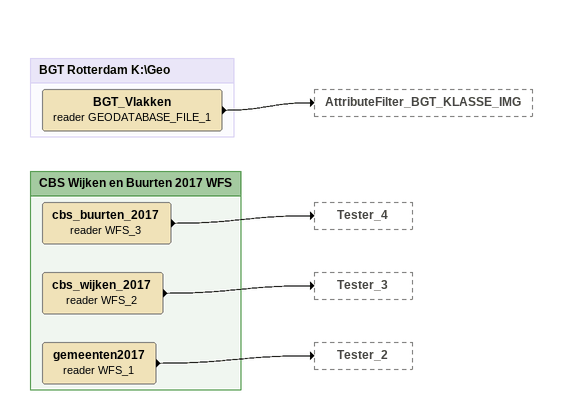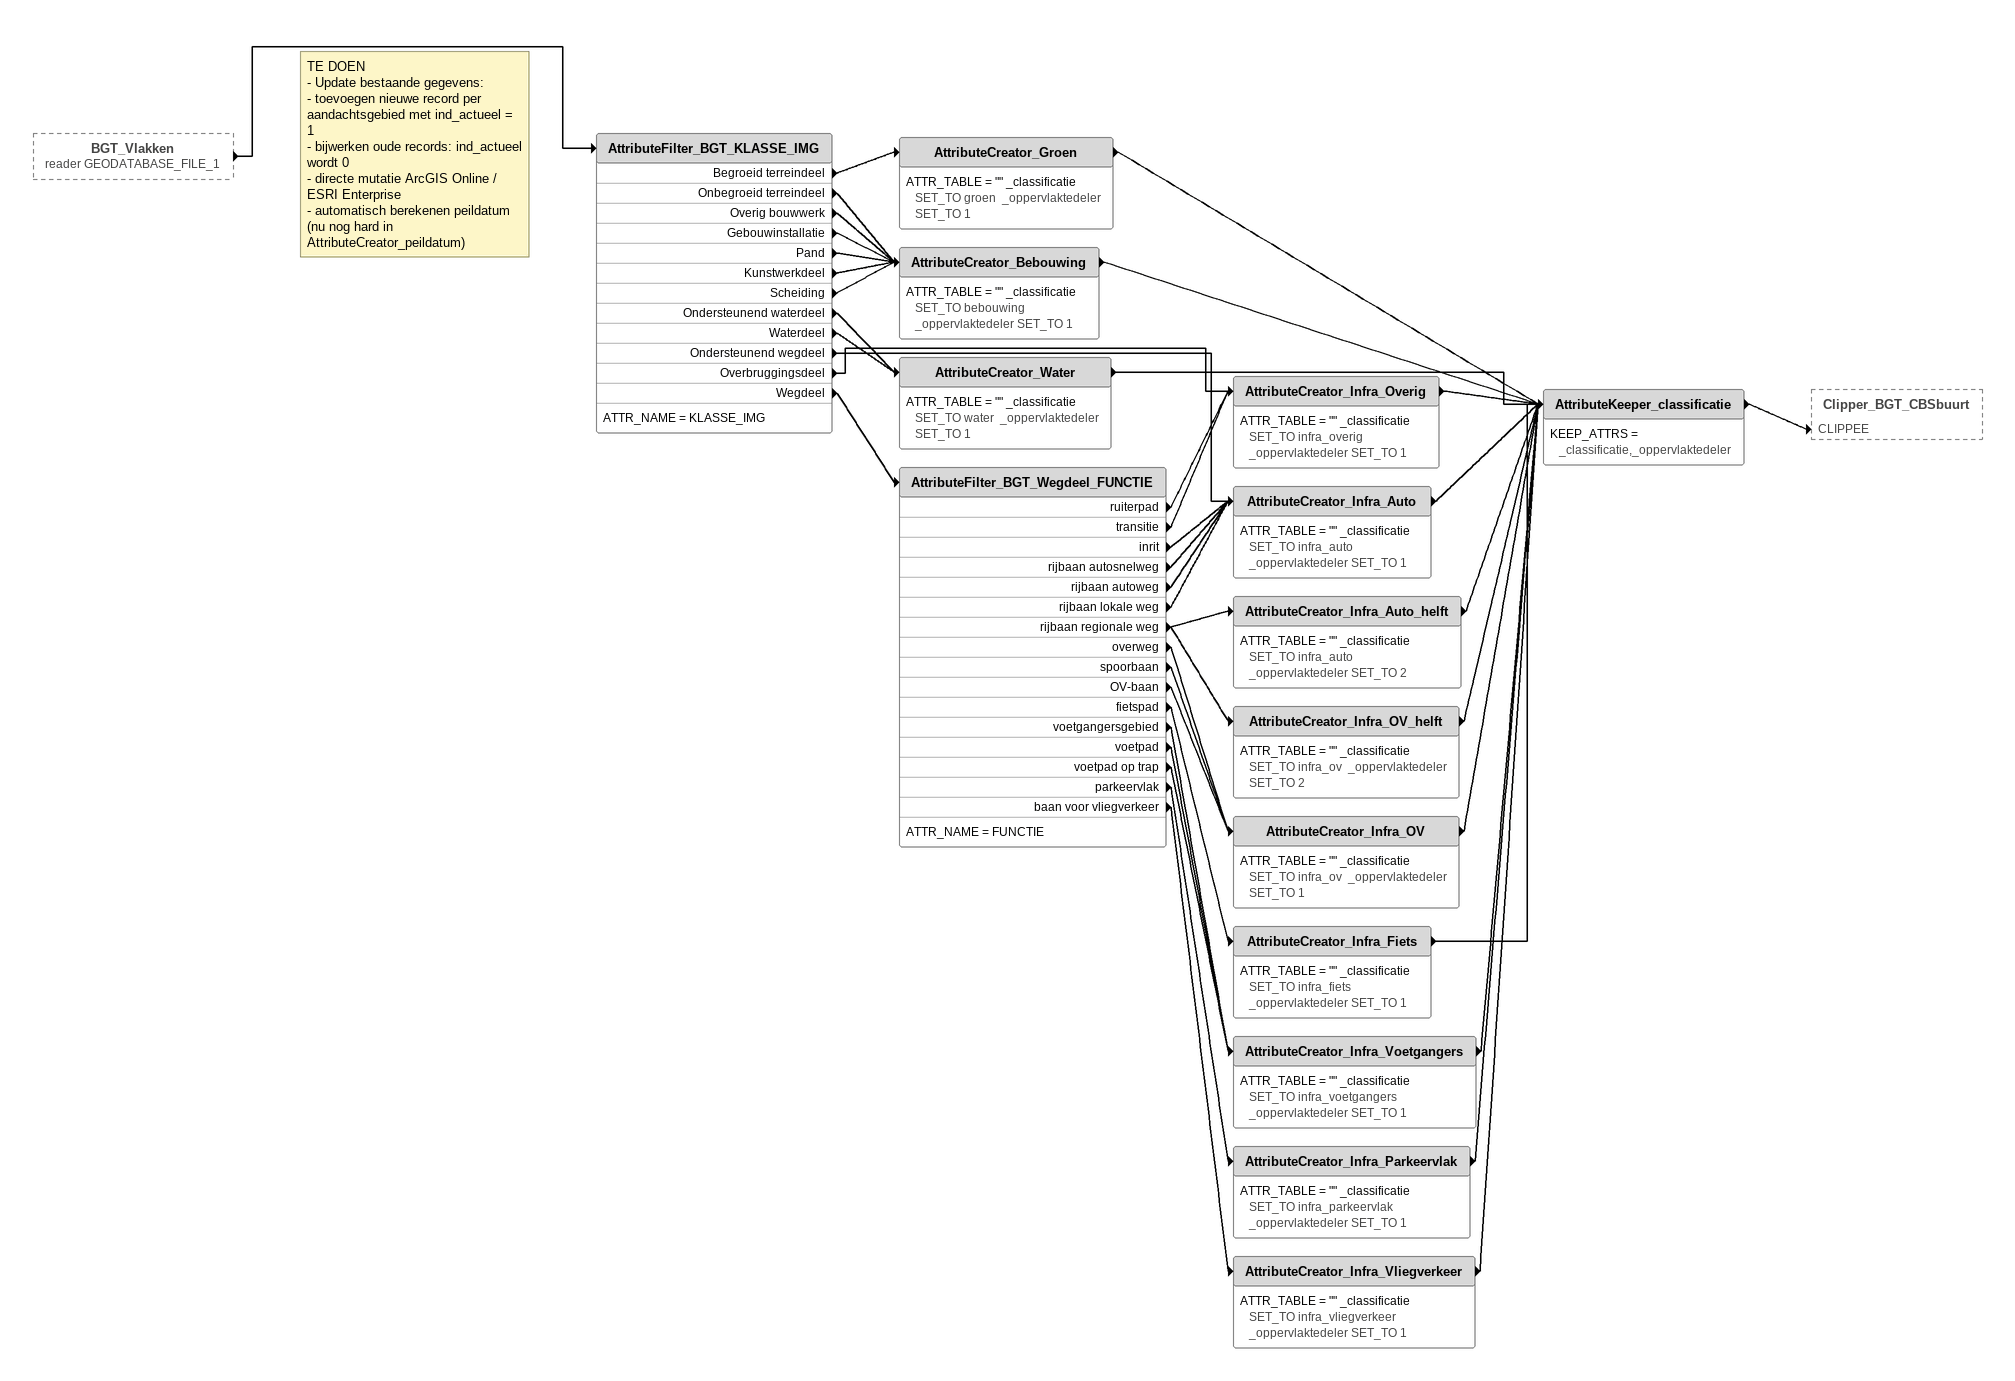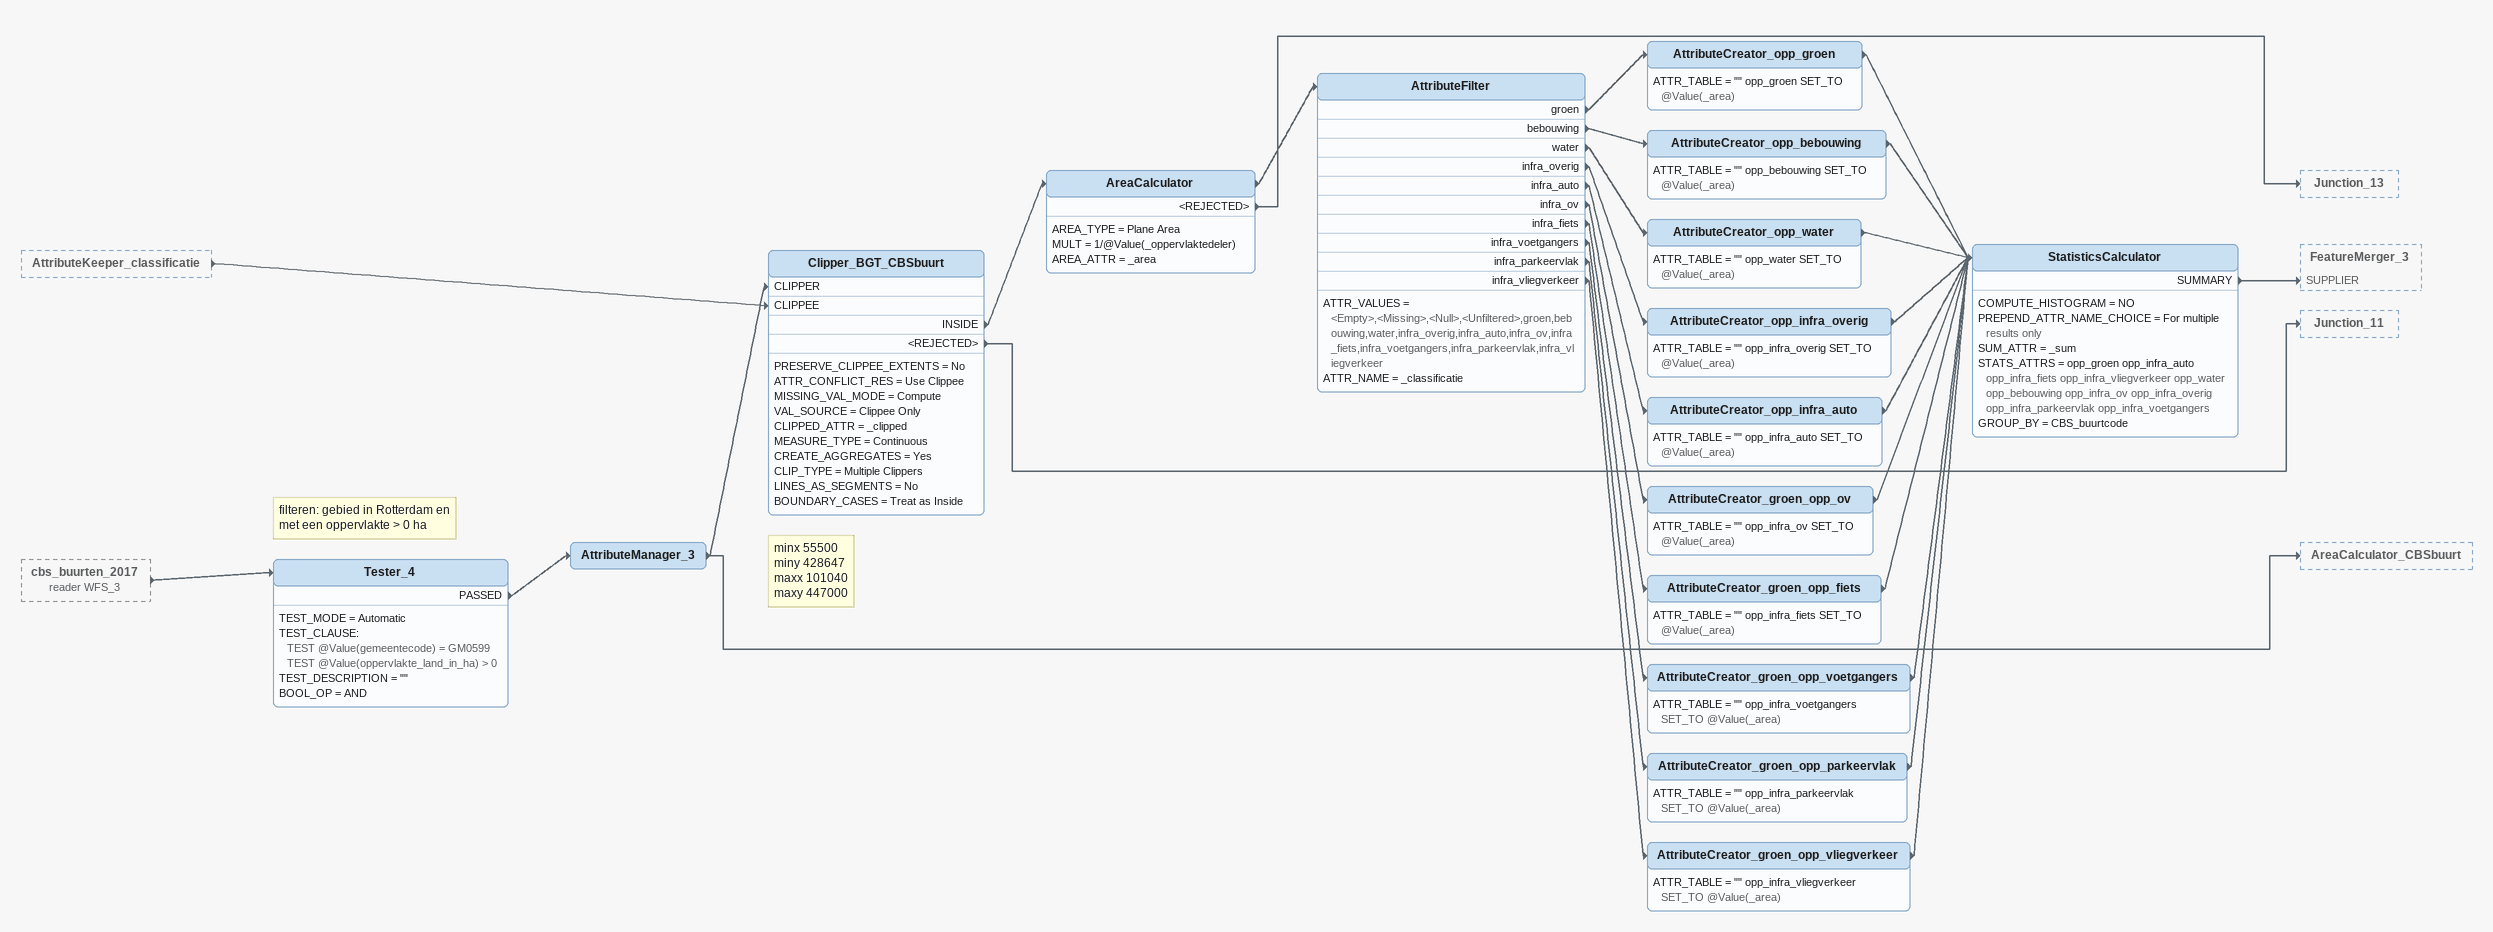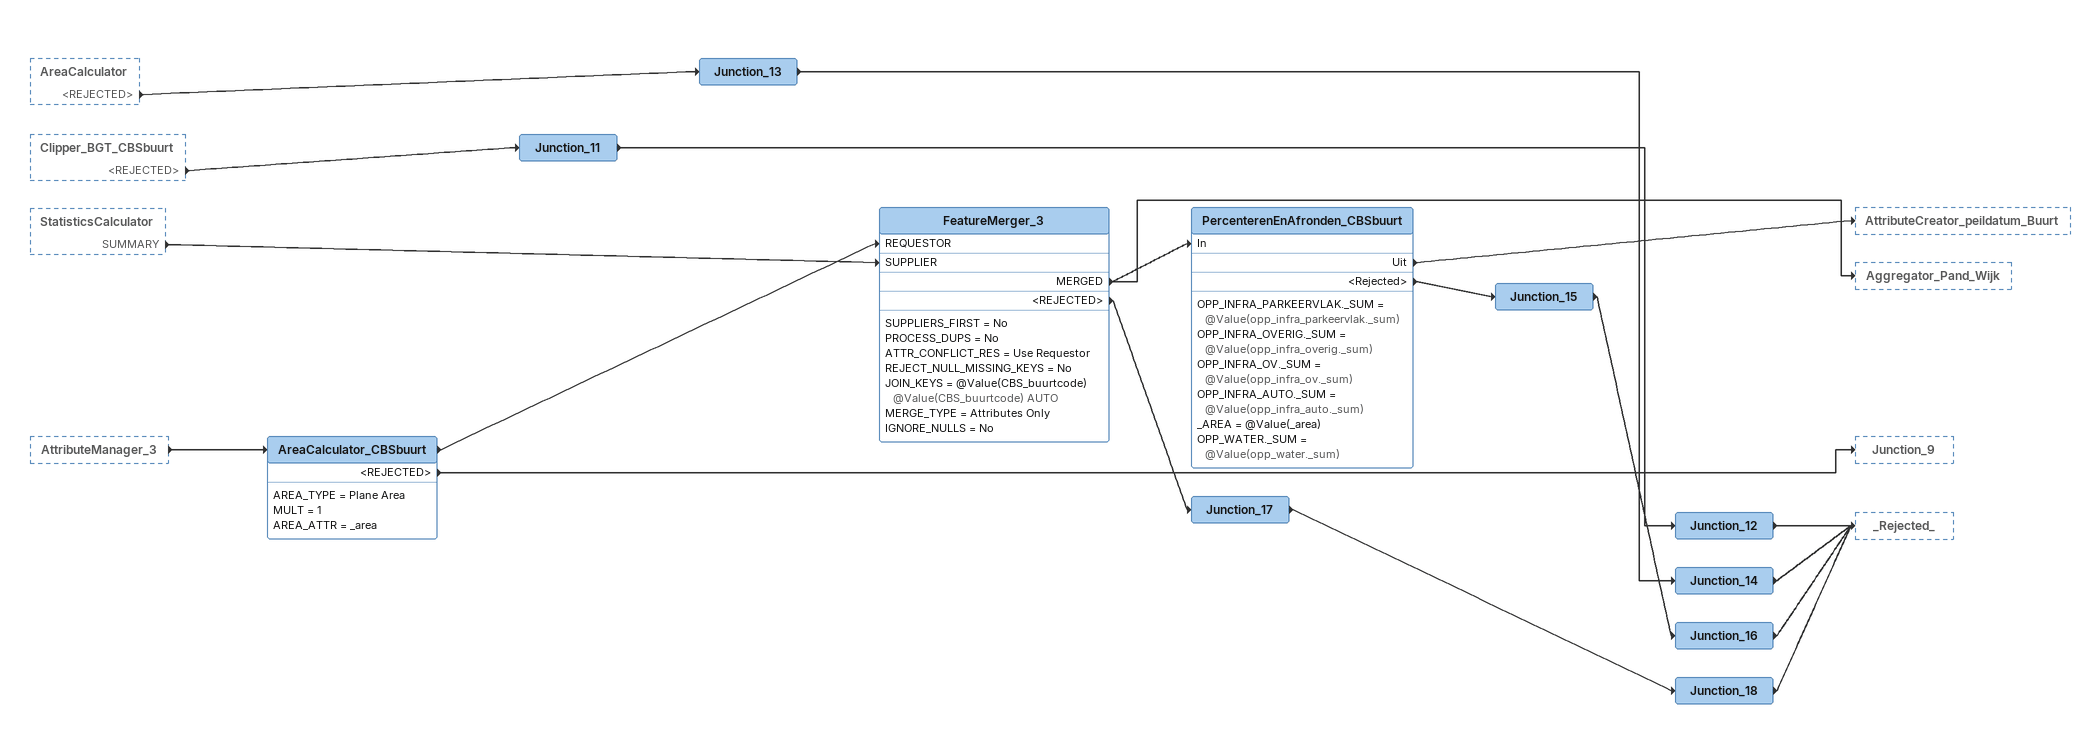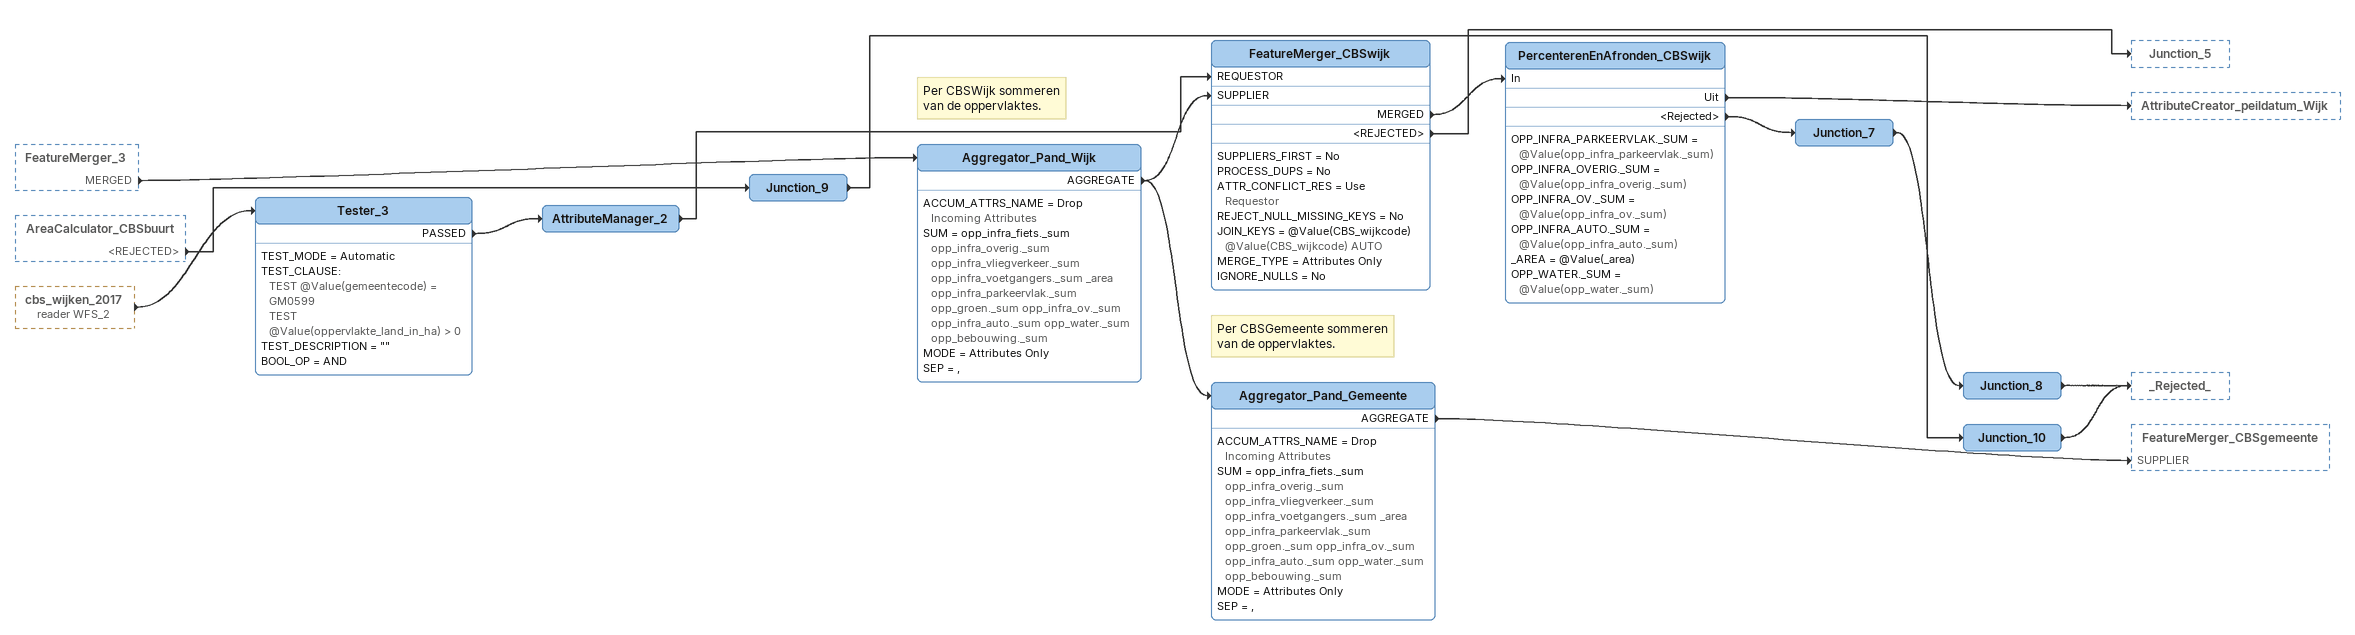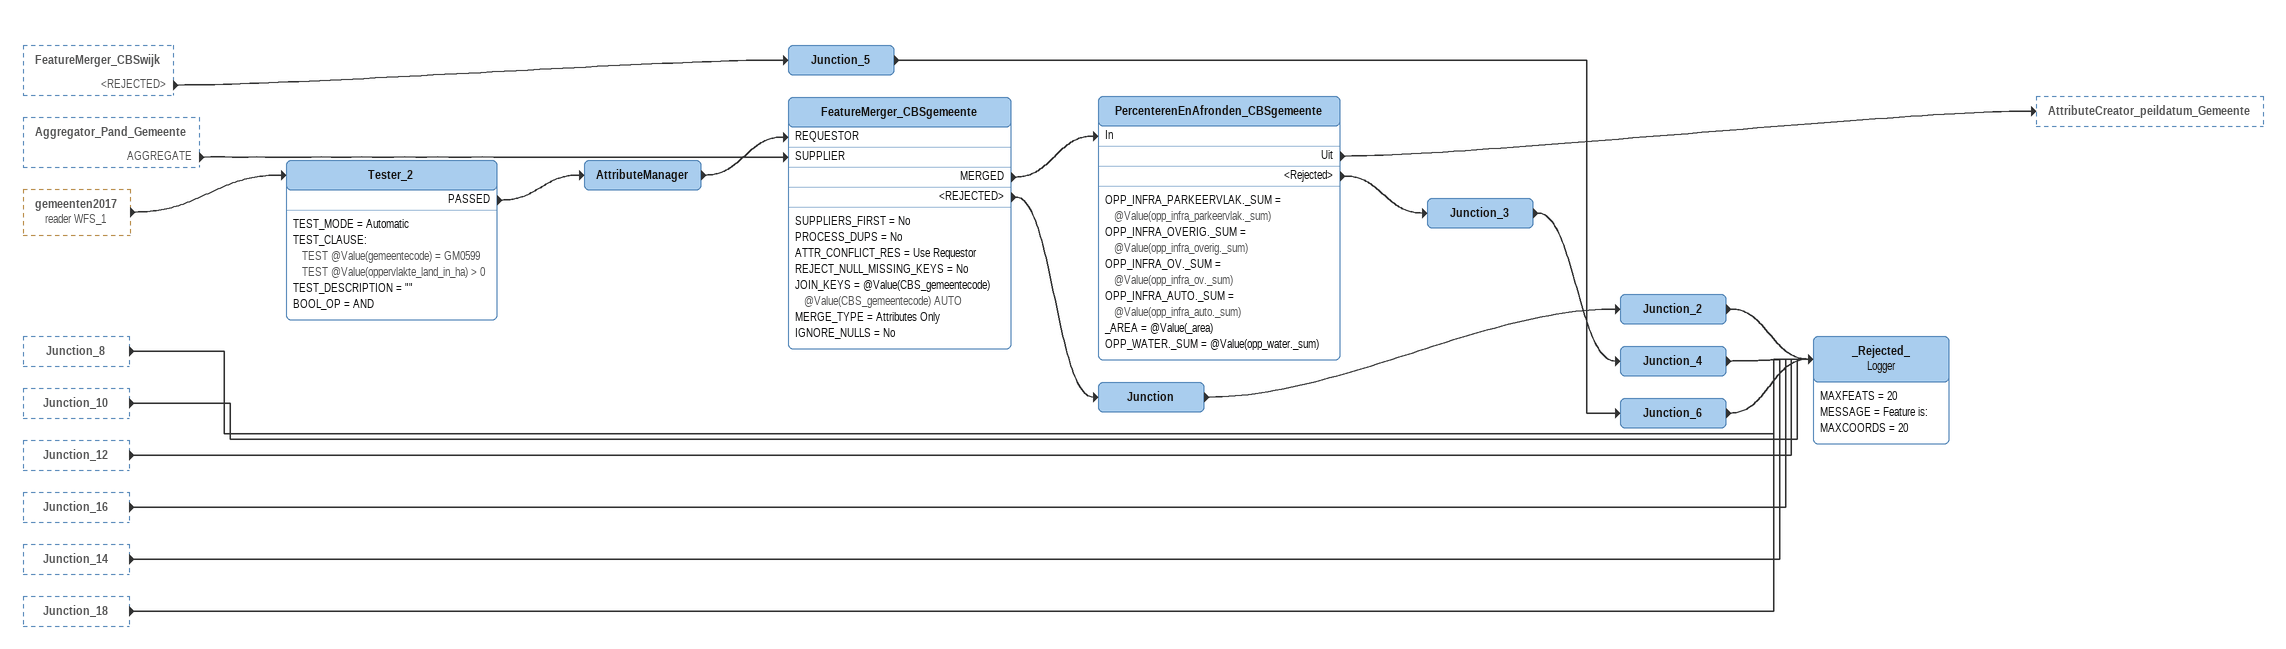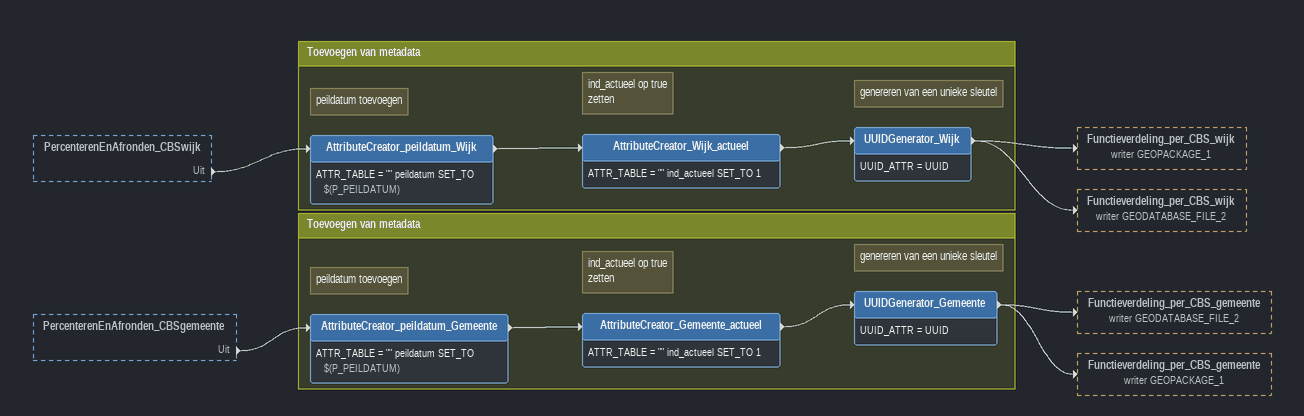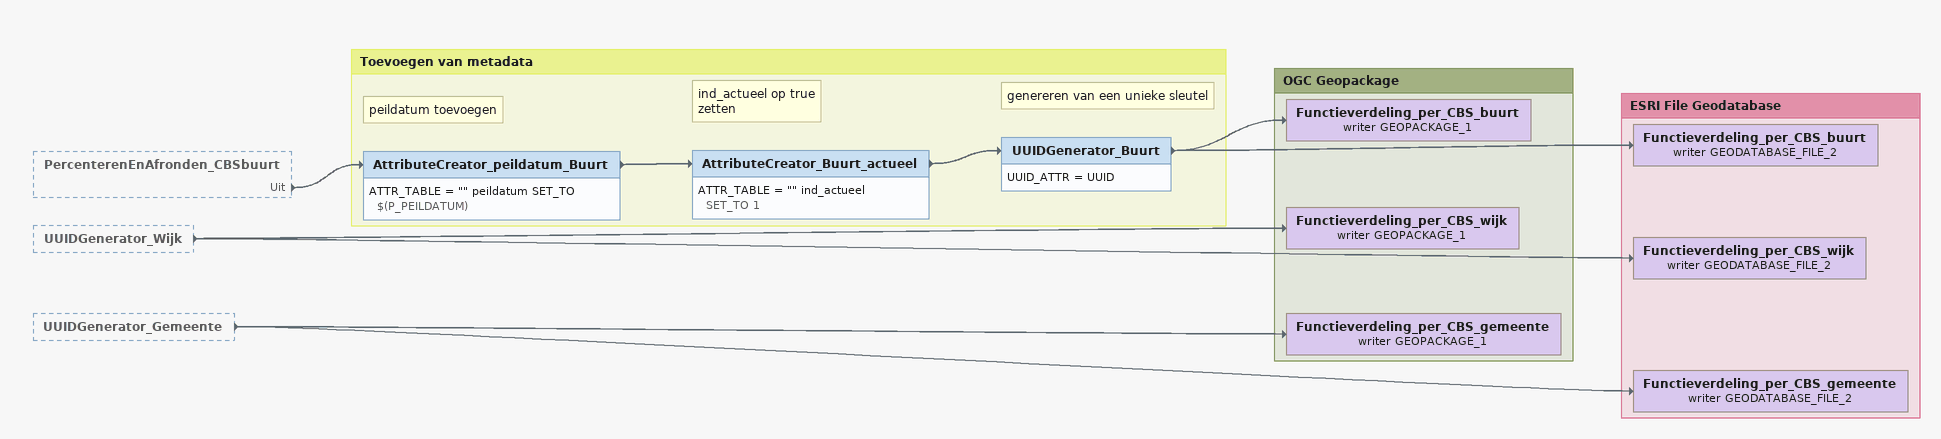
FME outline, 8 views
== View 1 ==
Bookmark: BGT Rotterdam K:\Geo
BGT_Vlakken (reader GEODATABASE_FILE_1)
    -> AttributeFilter_BGT_KLASSE_IMG

Bookmark: CBS Wijken en Buurten 2017 WFS
cbs_buurten_2017 (reader WFS_3)
    -> Tester_4
cbs_wijken_2017 (reader WFS_2)
    -> Tester_3
gemeenten2017 (reader WFS_1)
    -> Tester_2

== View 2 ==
BGT_Vlakken (reader GEODATABASE_FILE_1) [outside]
    -> AttributeFilter_BGT_KLASSE_IMG
Note: TE DOEN / - Update bestaande gegevens: / - toevoegen nieuwe record per aandachtsgebied met ind_actueel = 1 / - bijwerken oude records: ind_actueel wordt 0 / - directe mutatie ArcGIS Online / ESRI Enterprise / - automatisch berekenen peildatum (nu nog hard in AttributeCreator_peildatum)
AttributeFilter_BGT_KLASSE_IMG
    ATTR_NAME = KLASSE_IMG
    Begroeid terreindeel -> AttributeCreator_Groen
    Onbegroeid terreindeel -> AttributeCreator_Bebouwing
    Overig bouwwerk -> AttributeCreator_Bebouwing
    Gebouwinstallatie -> AttributeCreator_Bebouwing
    Pand -> AttributeCreator_Bebouwing
    Kunstwerkdeel -> AttributeCreator_Bebouwing
    Scheiding -> AttributeCreator_Bebouwing
    Ondersteunend waterdeel -> AttributeCreator_Water
    Waterdeel -> AttributeCreator_Water
    Ondersteunend wegdeel -> AttributeCreator_Infra_Auto
    Overbruggingsdeel -> AttributeCreator_Infra_Overig
    Wegdeel -> AttributeFilter_BGT_Wegdeel_FUNCTIE
AttributeCreator_Groen
    ATTR_TABLE = "" _classificatie SET_TO groen  _oppervlaktedeler SET_TO 1
    -> AttributeKeeper_classificatie
AttributeCreator_Bebouwing
    ATTR_TABLE = "" _classificatie SET_TO bebouwing  _oppervlaktedeler SET_TO 1
    -> AttributeKeeper_classificatie
AttributeCreator_Water
    ATTR_TABLE = "" _classificatie SET_TO water  _oppervlaktedeler SET_TO 1
    -> AttributeKeeper_classificatie
AttributeFilter_BGT_Wegdeel_FUNCTIE
    ATTR_NAME = FUNCTIE
    ruiterpad -> AttributeCreator_Infra_Overig
    transitie -> AttributeCreator_Infra_Overig
    inrit -> AttributeCreator_Infra_Auto
    rijbaan autosnelweg -> AttributeCreator_Infra_Auto
    rijbaan autoweg -> AttributeCreator_Infra_Auto
    rijbaan lokale weg -> AttributeCreator_Infra_Auto
    rijbaan regionale weg -> AttributeCreator_Infra_Auto_helft
    rijbaan regionale weg -> AttributeCreator_Infra_OV_helft
    overweg -> AttributeCreator_Infra_OV
    spoorbaan -> AttributeCreator_Infra_OV
    OV-baan -> AttributeCreator_Infra_OV
    fietspad -> AttributeCreator_Infra_Fiets
    voetgangersgebied -> AttributeCreator_Infra_Voetgangers
    voetpad -> AttributeCreator_Infra_Voetgangers
    voetpad op trap -> AttributeCreator_Infra_Voetgangers
    parkeervlak -> AttributeCreator_Infra_Parkeervlak
    baan voor vliegverkeer -> AttributeCreator_Infra_Vliegverkeer
AttributeCreator_Infra_Overig
    ATTR_TABLE = "" _classificatie SET_TO infra_overig  _oppervlaktedeler SET_TO 1
    -> AttributeKeeper_classificatie
AttributeCreator_Infra_Auto
    ATTR_TABLE = "" _classificatie SET_TO infra_auto  _oppervlaktedeler SET_TO 1
    -> AttributeKeeper_classificatie
AttributeCreator_Infra_Auto_helft
    ATTR_TABLE = "" _classificatie SET_TO infra_auto  _oppervlaktedeler SET_TO 2
    -> AttributeKeeper_classificatie
AttributeCreator_Infra_OV_helft
    ATTR_TABLE = "" _classificatie SET_TO infra_ov  _oppervlaktedeler SET_TO 2
    -> AttributeKeeper_classificatie
AttributeCreator_Infra_OV
    ATTR_TABLE = "" _classificatie SET_TO infra_ov  _oppervlaktedeler SET_TO 1
    -> AttributeKeeper_classificatie
AttributeCreator_Infra_Fiets
    ATTR_TABLE = "" _classificatie SET_TO infra_fiets  _oppervlaktedeler SET_TO 1
    -> AttributeKeeper_classificatie
AttributeCreator_Infra_Voetgangers
    ATTR_TABLE = "" _classificatie SET_TO infra_voetgangers  _oppervlaktedeler SET_TO 1
    -> AttributeKeeper_classificatie
AttributeCreator_Infra_Parkeervlak
    ATTR_TABLE = "" _classificatie SET_TO infra_parkeervlak  _oppervlaktedeler SET_TO 1
    -> AttributeKeeper_classificatie
AttributeCreator_Infra_Vliegverkeer
    ATTR_TABLE = "" _classificatie SET_TO infra_vliegverkeer  _oppervlaktedeler SET_TO 1
    -> AttributeKeeper_classificatie
AttributeKeeper_classificatie
    KEEP_ATTRS = _classificatie,_oppervlaktedeler
    -> Clipper_BGT_CBSbuurt [CLIPPEE]

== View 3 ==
AttributeKeeper_classificatie [outside]
    -> Clipper_BGT_CBSbuurt [CLIPPEE]
cbs_buurten_2017 (reader WFS_3) [outside]
    -> Tester_4
Note: filteren: gebied in Rotterdam en / met een oppervlakte > 0 ha
Tester_4
    TEST_MODE = Automatic
    TEST_CLAUSE:
      TEST @Value(gemeentecode) = GM0599
      TEST @Value(oppervlakte_land_in_ha) > 0
    TEST_DESCRIPTION = ""
    BOOL_OP = AND
    PASSED -> AttributeManager_3
AttributeManager_3
    -> AreaCalculator_CBSbuurt
    -> Clipper_BGT_CBSbuurt [CLIPPER]
Note: minx 55500 / miny 428647 / maxx 101040 / maxy 447000
Clipper_BGT_CBSbuurt
    PRESERVE_CLIPPEE_EXTENTS = No
    ATTR_CONFLICT_RES = Use Clippee
    MISSING_VAL_MODE = Compute
    VAL_SOURCE = Clippee Only
    CLIPPED_ATTR = _clipped
    MEASURE_TYPE = Continuous
    CREATE_AGGREGATES = Yes
    CLIP_TYPE = Multiple Clippers
    LINES_AS_SEGMENTS = No
    BOUNDARY_CASES = Treat as Inside
    INSIDE -> AreaCalculator
    <REJECTED> -> Junction_11
AreaCalculator
    AREA_TYPE = Plane Area
    MULT = 1/@Value(_oppervlaktedeler)
    AREA_ATTR = _area
    -> AttributeFilter
    <REJECTED> -> Junction_13
AttributeFilter
    ATTR_VALUES = <Empty>,<Missing>,<Null>,<Unfiltered>,groen,bebouwing,water,infra_overig,infra_auto,infra_ov,infra_fiets,infra_voetgangers,infra_parkeervlak,infra_vliegverkeer
    ATTR_NAME = _classificatie
    groen -> AttributeCreator_opp_groen
    bebouwing -> AttributeCreator_opp_bebouwing
    water -> AttributeCreator_opp_water
    infra_overig -> AttributeCreator_opp_infra_overig
    infra_auto -> AttributeCreator_opp_infra_auto
    infra_ov -> AttributeCreator_groen_opp_ov
    infra_fiets -> AttributeCreator_groen_opp_fiets
    infra_voetgangers -> AttributeCreator_groen_opp_voetgangers
    infra_parkeervlak -> AttributeCreator_groen_opp_parkeervlak
    infra_vliegverkeer -> AttributeCreator_groen_opp_vliegverkeer
AttributeCreator_opp_groen
    ATTR_TABLE = "" opp_groen SET_TO @Value(_area)
    -> StatisticsCalculator
AttributeCreator_opp_bebouwing
    ATTR_TABLE = "" opp_bebouwing SET_TO @Value(_area)
    -> StatisticsCalculator
AttributeCreator_opp_water
    ATTR_TABLE = "" opp_water SET_TO @Value(_area)
    -> StatisticsCalculator
AttributeCreator_opp_infra_overig
    ATTR_TABLE = "" opp_infra_overig SET_TO @Value(_area)
    -> StatisticsCalculator
AttributeCreator_opp_infra_auto
    ATTR_TABLE = "" opp_infra_auto SET_TO @Value(_area)
    -> StatisticsCalculator
AttributeCreator_groen_opp_ov
    ATTR_TABLE = "" opp_infra_ov SET_TO @Value(_area)
    -> StatisticsCalculator
AttributeCreator_groen_opp_fiets
    ATTR_TABLE = "" opp_infra_fiets SET_TO @Value(_area)
    -> StatisticsCalculator
AttributeCreator_groen_opp_voetgangers
    ATTR_TABLE = "" opp_infra_voetgangers SET_TO @Value(_area)
    -> StatisticsCalculator
AttributeCreator_groen_opp_parkeervlak
    ATTR_TABLE = "" opp_infra_parkeervlak SET_TO @Value(_area)
    -> StatisticsCalculator
AttributeCreator_groen_opp_vliegverkeer
    ATTR_TABLE = "" opp_infra_vliegverkeer SET_TO @Value(_area)
    -> StatisticsCalculator
StatisticsCalculator
    COMPUTE_HISTOGRAM = NO
    PREPEND_ATTR_NAME_CHOICE = For multiple results only
    SUM_ATTR = _sum
    STATS_ATTRS = opp_groen opp_infra_auto opp_infra_fiets opp_infra_vliegverkeer opp_water opp_bebouwing opp_infra_ov opp_infra_overig opp_infra_parkeervlak opp_infra_voetgangers
    GROUP_BY = CBS_buurtcode
    SUMMARY -> FeatureMerger_3 [SUPPLIER]

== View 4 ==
AreaCalculator [outside]
    <REJECTED> -> Junction_13
Clipper_BGT_CBSbuurt [outside]
    <REJECTED> -> Junction_11
StatisticsCalculator [outside]
    SUMMARY -> FeatureMerger_3 [SUPPLIER]
AttributeManager_3 [outside]
    -> AreaCalculator_CBSbuurt
Junction_13
    -> Junction_14
Junction_14
    -> _Rejected_
Junction_11
    -> Junction_12
Junction_12
    -> _Rejected_
AreaCalculator_CBSbuurt
    AREA_TYPE = Plane Area
    MULT = 1
    AREA_ATTR = _area
    -> FeatureMerger_3 [REQUESTOR]
    <REJECTED> -> Junction_9
FeatureMerger_3
    SUPPLIERS_FIRST = No
    PROCESS_DUPS = No
    ATTR_CONFLICT_RES = Use Requestor
    REJECT_NULL_MISSING_KEYS = No
    JOIN_KEYS = @Value(CBS_buurtcode) @Value(CBS_buurtcode) AUTO
    MERGE_TYPE = Attributes Only
    IGNORE_NULLS = No
    MERGED -> Aggregator_Pand_Wijk
    MERGED -> PercenterenEnAfronden_CBSbuurt [In]
    <REJECTED> -> Junction_17
PercenterenEnAfronden_CBSbuurt
    OPP_INFRA_PARKEERVLAK._SUM = @Value(opp_infra_parkeervlak._sum)
    OPP_INFRA_OVERIG._SUM = @Value(opp_infra_overig._sum)
    OPP_INFRA_OV._SUM = @Value(opp_infra_ov._sum)
    OPP_INFRA_AUTO._SUM = @Value(opp_infra_auto._sum)
    _AREA = @Value(_area)
    OPP_WATER._SUM = @Value(opp_water._sum)
    Uit -> AttributeCreator_peildatum_Buurt
    <Rejected> -> Junction_15
Junction_15
    -> Junction_16
Junction_16
    -> _Rejected_
Junction_17
    -> Junction_18
Junction_18
    -> _Rejected_

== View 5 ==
FeatureMerger_3 [outside]
    MERGED -> Aggregator_Pand_Wijk
AreaCalculator_CBSbuurt [outside]
    <REJECTED> -> Junction_9
cbs_wijken_2017 (reader WFS_2) [outside]
    -> Tester_3
Note: Per CBSWijk sommeren / van de oppervlaktes.
Aggregator_Pand_Wijk
    ACCUM_ATTRS_NAME = Drop Incoming Attributes
    SUM = opp_infra_fiets._sum opp_infra_overig._sum opp_infra_vliegverkeer._sum opp_infra_voetgangers._sum _area opp_infra_parkeervlak._sum opp_groen._sum opp_infra_ov._sum opp_infra_auto._sum opp_water._sum opp_bebouwing._sum
    MODE = Attributes Only
    SEP = ,
    AGGREGATE -> Aggregator_Pand_Gemeente
    AGGREGATE -> FeatureMerger_CBSwijk [SUPPLIER]
Note: Per CBSGemeente sommeren / van de oppervlaktes.
Aggregator_Pand_Gemeente
    ACCUM_ATTRS_NAME = Drop Incoming Attributes
    SUM = opp_infra_fiets._sum opp_infra_overig._sum opp_infra_vliegverkeer._sum opp_infra_voetgangers._sum _area opp_infra_parkeervlak._sum opp_groen._sum opp_infra_ov._sum opp_infra_auto._sum opp_water._sum opp_bebouwing._sum
    MODE = Attributes Only
    SEP = ,
    AGGREGATE -> FeatureMerger_CBSgemeente [SUPPLIER]
Junction_9
    -> Junction_10
Junction_10
    -> _Rejected_
Tester_3
    TEST_MODE = Automatic
    TEST_CLAUSE:
      TEST @Value(gemeentecode) = GM0599
      TEST @Value(oppervlakte_land_in_ha) > 0
    TEST_DESCRIPTION = ""
    BOOL_OP = AND
    PASSED -> AttributeManager_2
AttributeManager_2
    -> FeatureMerger_CBSwijk [REQUESTOR]
FeatureMerger_CBSwijk
    SUPPLIERS_FIRST = No
    PROCESS_DUPS = No
    ATTR_CONFLICT_RES = Use Requestor
    REJECT_NULL_MISSING_KEYS = No
    JOIN_KEYS = @Value(CBS_wijkcode) @Value(CBS_wijkcode) AUTO
    MERGE_TYPE = Attributes Only
    IGNORE_NULLS = No
    MERGED -> PercenterenEnAfronden_CBSwijk [In]
    <REJECTED> -> Junction_5
PercenterenEnAfronden_CBSwijk
    OPP_INFRA_PARKEERVLAK._SUM = @Value(opp_infra_parkeervlak._sum)
    OPP_INFRA_OVERIG._SUM = @Value(opp_infra_overig._sum)
    OPP_INFRA_OV._SUM = @Value(opp_infra_ov._sum)
    OPP_INFRA_AUTO._SUM = @Value(opp_infra_auto._sum)
    _AREA = @Value(_area)
    OPP_WATER._SUM = @Value(opp_water._sum)
    Uit -> AttributeCreator_peildatum_Wijk
    <Rejected> -> Junction_7
Junction_7
    -> Junction_8
Junction_8
    -> _Rejected_

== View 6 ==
FeatureMerger_CBSwijk [outside]
    <REJECTED> -> Junction_5
Aggregator_Pand_Gemeente [outside]
    AGGREGATE -> FeatureMerger_CBSgemeente [SUPPLIER]
gemeenten2017 (reader WFS_1) [outside]
    -> Tester_2
Junction_8 [outside]
    -> _Rejected_
Junction_10 [outside]
    -> _Rejected_
Junction_12 [outside]
    -> _Rejected_
Junction_16 [outside]
    -> _Rejected_
Junction_14 [outside]
    -> _Rejected_
Junction_18 [outside]
    -> _Rejected_
Junction_5
    -> Junction_6
Junction_6
    -> _Rejected_
Tester_2
    TEST_MODE = Automatic
    TEST_CLAUSE:
      TEST @Value(gemeentecode) = GM0599
      TEST @Value(oppervlakte_land_in_ha) > 0
    TEST_DESCRIPTION = ""
    BOOL_OP = AND
    PASSED -> AttributeManager
AttributeManager
    -> FeatureMerger_CBSgemeente [REQUESTOR]
FeatureMerger_CBSgemeente
    SUPPLIERS_FIRST = No
    PROCESS_DUPS = No
    ATTR_CONFLICT_RES = Use Requestor
    REJECT_NULL_MISSING_KEYS = No
    JOIN_KEYS = @Value(CBS_gemeentecode) @Value(CBS_gemeentecode) AUTO
    MERGE_TYPE = Attributes Only
    IGNORE_NULLS = No
    MERGED -> PercenterenEnAfronden_CBSgemeente [In]
    <REJECTED> -> Junction
PercenterenEnAfronden_CBSgemeente
    OPP_INFRA_PARKEERVLAK._SUM = @Value(opp_infra_parkeervlak._sum)
    OPP_INFRA_OVERIG._SUM = @Value(opp_infra_overig._sum)
    OPP_INFRA_OV._SUM = @Value(opp_infra_ov._sum)
    OPP_INFRA_AUTO._SUM = @Value(opp_infra_auto._sum)
    _AREA = @Value(_area)
    OPP_WATER._SUM = @Value(opp_water._sum)
    Uit -> AttributeCreator_peildatum_Gemeente
    <Rejected> -> Junction_3
Junction_3
    -> Junction_4
Junction_4
    -> _Rejected_
Junction
    -> Junction_2
Junction_2
    -> _Rejected_
_Rejected_: Logger
    MAXFEATS = 20
    MESSAGE = Feature is:
    MAXCOORDS = 20

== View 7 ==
PercenterenEnAfronden_CBSwijk [outside]
    Uit -> AttributeCreator_peildatum_Wijk
PercenterenEnAfronden_CBSgemeente [outside]
    Uit -> AttributeCreator_peildatum_Gemeente

Bookmark: Toevoegen van metadata
Note: peildatum toevoegen
AttributeCreator_peildatum_Wijk
    ATTR_TABLE = "" peildatum SET_TO $(P_PEILDATUM)
    -> AttributeCreator_Wijk_actueel
Note: ind_actueel op true / zetten
AttributeCreator_Wijk_actueel
    ATTR_TABLE = "" ind_actueel SET_TO 1
    -> UUIDGenerator_Wijk
Note: genereren van een unieke sleutel
UUIDGenerator_Wijk
    UUID_ATTR = UUID
    -> Functieverdeling_per_CBS_wijk (writer GEOPACKAGE_1)
    -> Functieverdeling_per_CBS_wijk (writer GEODATABASE_FILE_2)

Bookmark: Toevoegen van metadata
Note: peildatum toevoegen
AttributeCreator_peildatum_Gemeente
    ATTR_TABLE = "" peildatum SET_TO $(P_PEILDATUM)
    -> AttributeCreator_Gemeente_actueel
Note: ind_actueel op true / zetten
AttributeCreator_Gemeente_actueel
    ATTR_TABLE = "" ind_actueel SET_TO 1
    -> UUIDGenerator_Gemeente
Note: genereren van een unieke sleutel
UUIDGenerator_Gemeente
    UUID_ATTR = UUID
    -> Functieverdeling_per_CBS_gemeente (writer GEODATABASE_FILE_2)
    -> Functieverdeling_per_CBS_gemeente (writer GEOPACKAGE_1)

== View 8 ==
PercenterenEnAfronden_CBSbuurt [outside]
    Uit -> AttributeCreator_peildatum_Buurt
UUIDGenerator_Wijk [outside]
    -> Functieverdeling_per_CBS_wijk (writer GEOPACKAGE_1)
    -> Functieverdeling_per_CBS_wijk (writer GEODATABASE_FILE_2)
UUIDGenerator_Gemeente [outside]
    -> Functieverdeling_per_CBS_gemeente (writer GEODATABASE_FILE_2)
    -> Functieverdeling_per_CBS_gemeente (writer GEOPACKAGE_1)

Bookmark: Toevoegen van metadata
Note: peildatum toevoegen
AttributeCreator_peildatum_Buurt
    ATTR_TABLE = "" peildatum SET_TO $(P_PEILDATUM)
    -> AttributeCreator_Buurt_actueel
Note: ind_actueel op true / zetten
AttributeCreator_Buurt_actueel
    ATTR_TABLE = "" ind_actueel SET_TO 1
    -> UUIDGenerator_Buurt
Note: genereren van een unieke sleutel
UUIDGenerator_Buurt
    UUID_ATTR = UUID
    -> Functieverdeling_per_CBS_buurt (writer GEODATABASE_FILE_2)
    -> Functieverdeling_per_CBS_buurt (writer GEOPACKAGE_1)

Bookmark: OGC Geopackage
Functieverdeling_per_CBS_buurt (writer GEOPACKAGE_1)
Functieverdeling_per_CBS_wijk (writer GEOPACKAGE_1)
Functieverdeling_per_CBS_gemeente (writer GEOPACKAGE_1)

Bookmark: ESRI File Geodatabase
Functieverdeling_per_CBS_buurt (writer GEODATABASE_FILE_2)
Functieverdeling_per_CBS_wijk (writer GEODATABASE_FILE_2)
Functieverdeling_per_CBS_gemeente (writer GEODATABASE_FILE_2)
